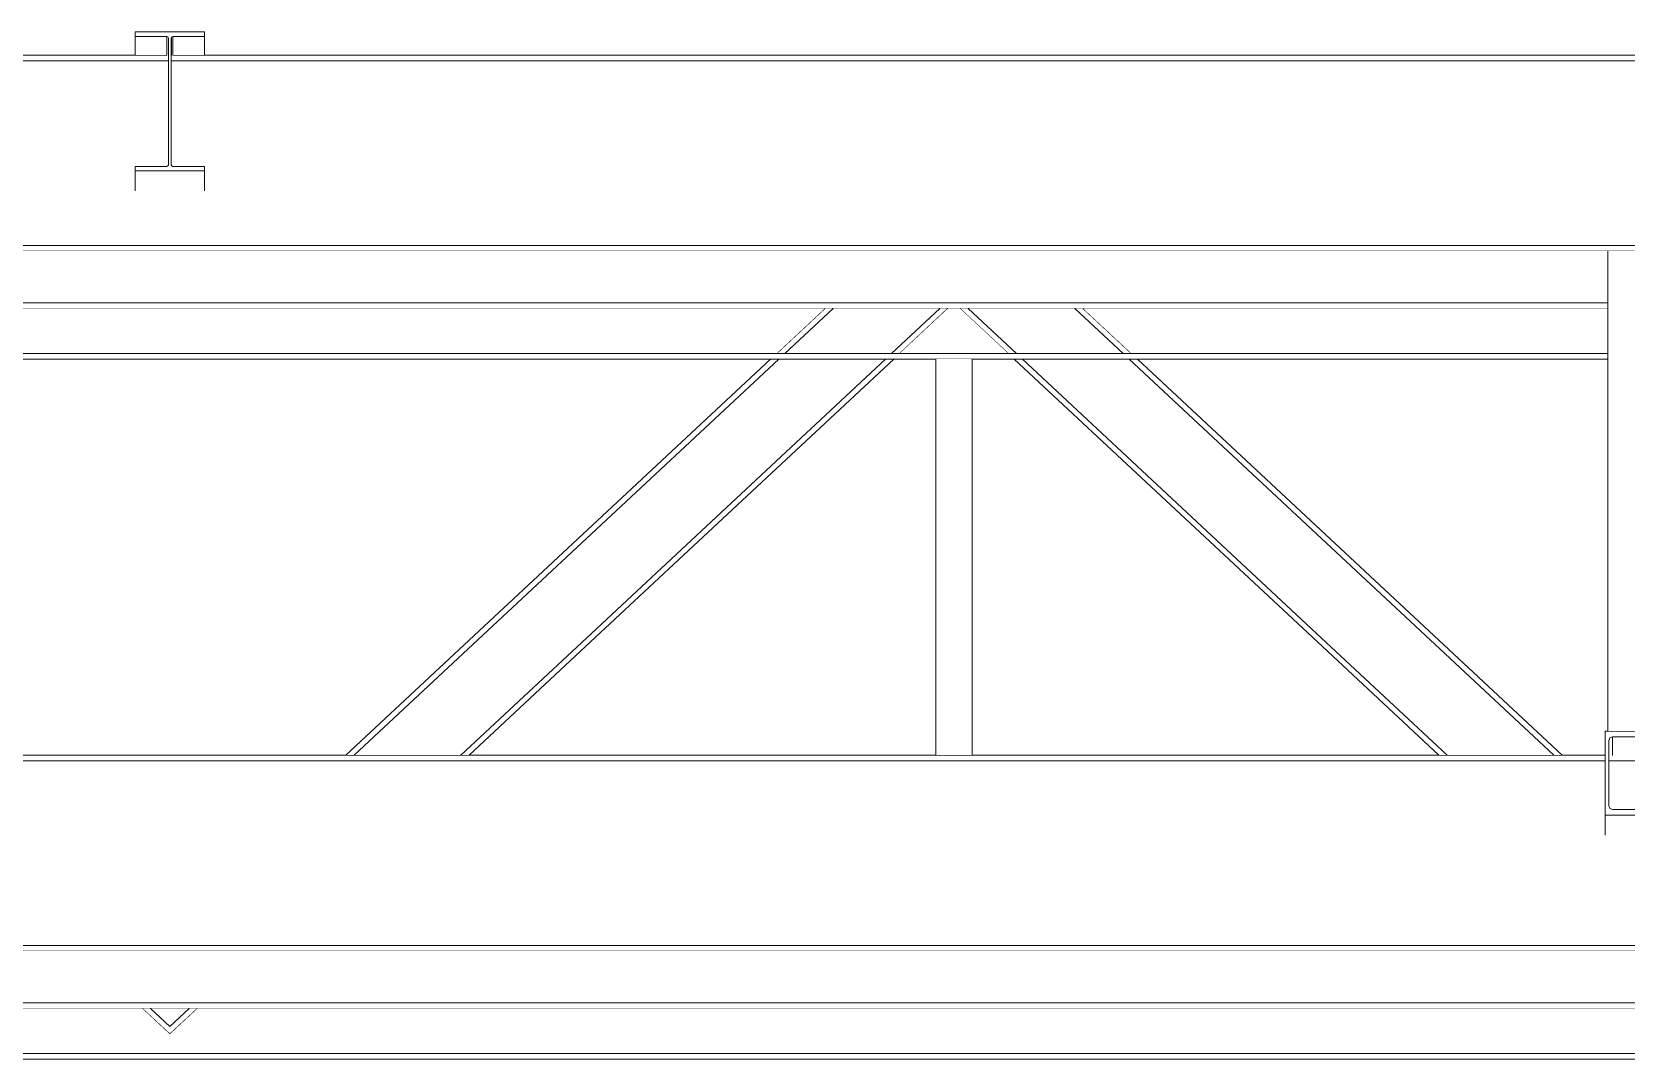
# Model space of a CAD drawing. Extents: x -3080 to 28500, y -1326 to 31609.
# Drawn here: x 5555.4 to 5840, y 28380.8 to 28564.2 of the extents above; entities that cross this region are included whole.
import ezdxf
from ezdxf.xclip import XClip

# ---------------------------------------------------------------- set-up
doc = ezdxf.new("R2010")
doc.units = 0
doc.header["$LTSCALE"] = 100
doc.header["$XCLIPFRAME"] = 2
doc.linetypes.add('188K-SM-07-F10-MECH-CR PIPE-Y2257103$0$X-S-FAB_SL ALL$0$Wipeout_Contour', pattern=[1, 0, -1])
for name, color, linetype in [('0-xref', 8, 'Continuous'), ('188K-SM-07-F10-MECH-CR PIPE-Y2257103$0$X-S-FAB_SL ALL$0$ASP_1', 1, 'Continuous'), ('188K-SM-07-F10-MECH-CR PIPE-Y2257103$0$X-S-FAB_SL ALL$0$Hattch', 7, 'Continuous'), ('188K-SM-07-F10-MECH-CR PIPE-Y2257103$0$X-S-FAB_SL ALL$0$S-TRUSS', 7, 'Continuous')]:
    doc.layers.add(name, color=color, linetype=linetype)

# ---------------------------------------------------------------- blocks, each defined once
blk = doc.blocks.new('188K-SM-07-F10-MECH-CR PIPE-Y2257103$0$X-S-FAB_SL ALL$0$剖面元素_937_3', base_point=(23061.26, -8263.06))
at = {"color": 254, "linetype": '188K-SM-07-F10-MECH-CR PIPE-Y2257103$0$X-S-FAB_SL ALL$0$Wipeout_Contour', "lineweight": 0, "ltscale": 233356.695437}
blk.add_wipeout([(28238.76, -6034.78), (28641.01, -6034.78), (28641.01, -6034.09), (28640.93, -6033.88), (28640.71, -6033.79), (28635.06, -6033.79), (28635.06, -6033.78), (28238.76, -6033.78)], dxfattribs=at).dxf.layer = '188K-SM-07-F10-MECH-CR PIPE-Y2257103$0$X-S-FAB_SL ALL$0$Hattch'
at = {"color": 254, "linetype": '188K-SM-07-F10-MECH-CR PIPE-Y2257103$0$X-S-FAB_SL ALL$0$Wipeout_Contour', "lineweight": 0, "ltscale": 234426.401817}
blk.add_wipeout([(28221.26, -6193.78), (29061.26, -6193.78), (29061.26, -6193.05), (29043.76, -6193.05), (29043.76, -6192.78), (28238.76, -6192.78), (28238.76, -6193.05), (28221.26, -6193.05)], dxfattribs=at).dxf.layer = '188K-SM-07-F10-MECH-CR PIPE-Y2257103$0$X-S-FAB_SL ALL$0$Hattch'
at = {"color": 254, "linetype": '188K-SM-07-F10-MECH-CR PIPE-Y2257103$0$X-S-FAB_SL ALL$0$Wipeout_Contour', "lineweight": 0, "ltscale": 234962.941669}
blk.add_wipeout([(28641.51, -6034.78), (29043.76, -6034.78), (29043.76, -6033.78), (28647.46, -6033.78), (28647.46, -6033.79), (28641.81, -6033.79), (28641.6, -6033.88), (28641.51, -6034.09)], dxfattribs=at).dxf.layer = '188K-SM-07-F10-MECH-CR PIPE-Y2257103$0$X-S-FAB_SL ALL$0$Hattch'
at = {"color": 254, "linetype": '188K-SM-07-F10-MECH-CR PIPE-Y2257103$0$X-S-FAB_SL ALL$0$Wipeout_Contour', "lineweight": 0, "ltscale": 937539.890939}
blk.add_wipeout([(28222.26, -6160.26), (28222.26, -6187.71), (28238.76, -6187.71), (28238.76, -6192.78), (29043.76, -6192.78), (29043.76, -6187.71), (29060.26, -6187.71), (29060.26, -6160.26), (29043.76, -6160.26), (29043.76, -6159.78), (28898.16, -6159.78), (28898.16, -6167.85), (28898.35, -6168.31), (28898.81, -6168.5), (28904.36, -6168.5), (28904.82, -6168.69), (28905.01, -6169.15), (28905.01, -6173.08), (28897.51, -6173.08), (28897.51, -6159.78), (28378.16, -6159.78), (28378.16, -6167.85), (28378.35, -6168.31), (28378.81, -6168.5), (28384.36, -6168.5), (28384.82, -6168.69), (28385.01, -6169.15), (28385.01, -6173.08), (28377.51, -6173.08), (28377.51, -6159.78), (28238.76, -6159.78), (28238.76, -6160.26)], dxfattribs=at).dxf.layer = '188K-SM-07-F10-MECH-CR PIPE-Y2257103$0$X-S-FAB_SL ALL$0$Hattch'
at = {"layer": '188K-SM-07-F10-MECH-CR PIPE-Y2257103$0$X-S-FAB_SL ALL$0$S-TRUSS', "color": 8, "lineweight": 0}
for p, q in [((28238.76, -6192.78), (29043.76, -6192.78)), ((28221.26, -6193.78), (29061.26, -6193.78))]:
    blk.add_line(p, q, dxfattribs=at)
at = {"color": 254, "linetype": '188K-SM-07-F10-MECH-CR PIPE-Y2257103$0$X-S-FAB_SL ALL$0$Wipeout_Contour', "lineweight": 0, "ltscale": 702562.261442}
blk.add_wipeout([(28222.26, -6062.73), (28238.76, -6062.73), (28238.76, -6067.78), (29043.76, -6067.78), (29043.76, -6062.73), (29060.26, -6062.73), (29060.26, -6035.28), (29043.76, -6035.28), (29043.76, -6034.78), (28641.51, -6034.78), (28641.51, -6053.35), (28641.6, -6053.56), (28641.81, -6053.65), (28647.46, -6053.65), (28647.46, -6058.04), (28635.06, -6058.04), (28635.06, -6053.65), (28640.71, -6053.65), (28640.93, -6053.56), (28641.01, -6053.35), (28641.01, -6034.78), (28238.76, -6034.78), (28238.76, -6035.28), (28222.26, -6035.28)], dxfattribs=at).dxf.layer = '188K-SM-07-F10-MECH-CR PIPE-Y2257103$0$X-S-FAB_SL ALL$0$Hattch'
at = {"color": 254, "linetype": '188K-SM-07-F10-MECH-CR PIPE-Y2257103$0$X-S-FAB_SL ALL$0$Wipeout_Contour', "lineweight": 0, "ltscale": 233341.189657}
blk.add_wipeout([(28378.16, -6159.78), (28897.51, -6159.78), (28897.51, -6158.78), (28384.51, -6158.78), (28384.36, -6158.84), (28378.81, -6158.84), (28378.35, -6159.03), (28378.16, -6159.49)], dxfattribs=at).dxf.layer = '188K-SM-07-F10-MECH-CR PIPE-Y2257103$0$X-S-FAB_SL ALL$0$Hattch'
at = {"layer": '188K-SM-07-F10-MECH-CR PIPE-Y2257103$0$X-S-FAB_SL ALL$0$S-TRUSS', "color": 8, "lineweight": 0}
for p, q in [((28635.06, -6033.78), (28238.76, -6033.78)), ((28640.71, -6033.78), (28635.06, -6033.78)), ((28647.46, -6033.78), (28641.81, -6033.78)), ((29043.76, -6033.78), (28647.46, -6033.78)), ((28641.01, -6034.78), (28238.76, -6034.78)), ((29043.76, -6034.78), (28641.51, -6034.78))]:
    blk.add_line(p, q, dxfattribs=at)
at = {"color": 254, "linetype": '188K-SM-07-F10-MECH-CR PIPE-Y2257103$0$X-S-FAB_SL ALL$0$Wipeout_Contour', "lineweight": 0, "ltscale": 234217.072739}
blk.add_wipeout([(28229.26, -6068.07), (28229.26, -6068.78), (29053.26, -6068.78), (29053.26, -6068.07), (29043.76, -6068.07), (29043.76, -6067.78), (28238.76, -6067.78), (28238.76, -6068.07)], dxfattribs=at).dxf.layer = '188K-SM-07-F10-MECH-CR PIPE-Y2257103$0$X-S-FAB_SL ALL$0$Hattch'
at = {"color": 254, "linetype": '188K-SM-07-F10-MECH-CR PIPE-Y2257103$0$X-S-FAB_SL ALL$0$Wipeout_Contour', "lineweight": 0, "ltscale": 236677.492122}
blk.add_wipeout([(28898.16, -6159.49), (28898.16, -6159.78), (29043.76, -6159.78), (29043.76, -6158.78), (28904.51, -6158.78), (28904.36, -6158.84), (28898.81, -6158.84), (28898.35, -6159.03)], dxfattribs=at).dxf.layer = '188K-SM-07-F10-MECH-CR PIPE-Y2257103$0$X-S-FAB_SL ALL$0$Hattch'
at = {"layer": '188K-SM-07-F10-MECH-CR PIPE-Y2257103$0$X-S-FAB_SL ALL$0$S-TRUSS', "color": 8, "lineweight": 0}
for p, q in [((29043.76, -6067.78), (28238.76, -6067.78)), ((28909.84, -6068.78), (28372.69, -6068.78)), ((28384.51, -6158.78), (28897.51, -6158.78)), ((28378.16, -6159.78), (28897.51, -6159.78)), ((28898.16, -6159.78), (29043.76, -6159.78))]:
    blk.add_line(p, q, dxfattribs=at)
blk = doc.blocks.new('188K-SM-07-F10-MECH-CR PIPE-Y2257103$0$X-S-FAB_SL ALL$0$剖面元素_940_3', base_point=(23061.26, -8263.06))
at = {"color": 254, "linetype": '188K-SM-07-F10-MECH-CR PIPE-Y2257103$0$X-S-FAB_SL ALL$0$Wipeout_Contour', "lineweight": 0, "ltscale": 117112.66943}
blk.add_wipeout([(28898.01, -6068.78), (28384.51, -6068.78), (28384.51, -6078.02), (28898.01, -6078.02)], dxfattribs=at).dxf.layer = '188K-SM-07-F10-MECH-CR PIPE-Y2257103$0$X-S-FAB_SL ALL$0$Hattch'
at = {"color": 254, "linetype": '188K-SM-07-F10-MECH-CR PIPE-Y2257103$0$X-S-FAB_SL ALL$0$Wipeout_Contour', "lineweight": 0, "ltscale": 234443.458295}
blk.add_wipeout([(28221.26, -6204.02), (29061.26, -6204.02), (29061.26, -6203.12), (29043.76, -6203.12), (29043.76, -6203.02), (28238.76, -6203.02), (28238.76, -6203.12), (28221.26, -6203.12)], dxfattribs=at).dxf.layer = '188K-SM-07-F10-MECH-CR PIPE-Y2257103$0$X-S-FAB_SL ALL$0$Hattch'
at = {"color": 254, "linetype": '188K-SM-07-F10-MECH-CR PIPE-Y2257103$0$X-S-FAB_SL ALL$0$Wipeout_Contour', "lineweight": 0, "ltscale": 117116.917924}
blk.add_wipeout([(28384.51, -6078.02), (28384.51, -6079.02), (28898.01, -6079.02), (28898.01, -6078.02)], dxfattribs=at).dxf.layer = '188K-SM-07-F10-MECH-CR PIPE-Y2257103$0$X-S-FAB_SL ALL$0$Hattch'
at = {"color": 254, "linetype": '188K-SM-07-F10-MECH-CR PIPE-Y2257103$0$X-S-FAB_SL ALL$0$Wipeout_Contour', "lineweight": 0, "ltscale": 146914.82735}
blk.add_wipeout([(28238.76, -6193.78), (28238.76, -6203.02), (29043.76, -6203.02), (29043.76, -6197.48), (29043.76, -6193.78)], dxfattribs=at).dxf.layer = '188K-SM-07-F10-MECH-CR PIPE-Y2257103$0$X-S-FAB_SL ALL$0$Hattch'
at = {"layer": '188K-SM-07-F10-MECH-CR PIPE-Y2257103$0$X-S-FAB_SL ALL$0$S-TRUSS', "color": 8, "lineweight": 0}
for p, q in [((28898.01, -6078.02), (28384.51, -6078.02)), ((28898.01, -6079.02), (28384.51, -6079.02)), ((28221.26, -6204.02), (29061.26, -6204.02)), ((28238.76, -6203.02), (29043.76, -6203.02))]:
    blk.add_line(p, q, dxfattribs=at)
blk = doc.blocks.new('188K-SM-07-F10-MECH-CR PIPE-Y2257103$0$X-S-FAB_SL ALL$0$剖面元素_1516_3', base_point=(23061.26, -8263.06))
at = {"color": 254, "linetype": '188K-SM-07-F10-MECH-CR PIPE-Y2257103$0$X-S-FAB_SL ALL$0$Wipeout_Contour', "lineweight": 0, "ltscale": 117079.637092}
blk.add_wipeout([(28641.51, -6034.09), (28641.6, -6033.88), (28641.6, -6030.53), (28641.51, -6030.74)], dxfattribs=at).dxf.layer = '188K-SM-07-F10-MECH-CR PIPE-Y2257103$0$X-S-FAB_SL ALL$0$Hattch'
at = {"color": 254, "linetype": '188K-SM-07-F10-MECH-CR PIPE-Y2257103$0$X-S-FAB_SL ALL$0$Wipeout_Contour', "lineweight": 0, "ltscale": 117098.258171}
blk.add_wipeout([(28635.06, -6054.45), (28635.06, -6058.04), (28647.46, -6058.04), (28647.46, -6054.45)], dxfattribs=at).dxf.layer = '188K-SM-07-F10-MECH-CR PIPE-Y2257103$0$X-S-FAB_SL ALL$0$Hattch'
at = {"layer": '188K-SM-07-F10-MECH-CR PIPE-Y2257103$0$X-S-FAB_SL ALL$0$S-TRUSS', "color": 2, "lineweight": 0}
for p, q in [((28635.06, -6053.65), (28635.06, -6054.45)), ((28647.46, -6053.65), (28647.46, -6054.45)), ((28647.46, -6054.45), (28635.06, -6054.45))]:
    blk.add_line(p, q, dxfattribs=at)
at = {"layer": '188K-SM-07-F10-MECH-CR PIPE-Y2257103$0$X-S-FAB_SL ALL$0$S-TRUSS', "color": 8, "lineweight": 0}
for p, q in [((28635.06, -6054.45), (28635.06, -6058.04)), ((28647.46, -6054.45), (28647.46, -6058.04))]:
    blk.add_line(p, q, dxfattribs=at)
at = {"layer": '188K-SM-07-F10-MECH-CR PIPE-Y2257103$0$X-S-FAB_SL ALL$0$S-TRUSS', "color": 2, "lineweight": 0, "flags": 128}
for points in [[(28640.93, -6053.56), (28640.71, -6053.65), (28635.06, -6053.65)], [(28641.6, -6053.56), (28641.81, -6053.65), (28647.46, -6053.65)]]:
    blk.add_lwpolyline(points, dxfattribs=at)
at = {"color": 254, "linetype": '188K-SM-07-F10-MECH-CR PIPE-Y2257103$0$X-S-FAB_SL ALL$0$Wipeout_Contour', "lineweight": 0, "ltscale": 117080.100445}
blk.add_wipeout([(28641.6, -6030.53), (28641.6, -6033.88), (28641.81, -6033.79), (28641.81, -6030.44)], dxfattribs=at).dxf.layer = '188K-SM-07-F10-MECH-CR PIPE-Y2257103$0$X-S-FAB_SL ALL$0$Hattch'
at = {"color": 254, "linetype": '188K-SM-07-F10-MECH-CR PIPE-Y2257103$0$X-S-FAB_SL ALL$0$Wipeout_Contour', "lineweight": 0, "ltscale": 117091.536894}
blk.add_wipeout([(28647.46, -6030.44), (28641.81, -6030.44), (28641.81, -6033.79), (28647.46, -6033.79)], dxfattribs=at).dxf.layer = '188K-SM-07-F10-MECH-CR PIPE-Y2257103$0$X-S-FAB_SL ALL$0$Hattch'
at = {"layer": '188K-SM-07-F10-MECH-CR PIPE-Y2257103$0$X-S-FAB_SL ALL$0$S-TRUSS', "color": 2, "lineweight": 0}
blk.add_line((28647.46, -6029.64), (28647.46, -6030.44), dxfattribs=at)
at = {"layer": '188K-SM-07-F10-MECH-CR PIPE-Y2257103$0$X-S-FAB_SL ALL$0$S-TRUSS', "color": 8, "lineweight": 0}
blk.add_line((28647.46, -6030.44), (28647.46, -6033.79), dxfattribs=at)
at = {"color": 254, "linetype": '188K-SM-07-F10-MECH-CR PIPE-Y2257103$0$X-S-FAB_SL ALL$0$Wipeout_Contour', "lineweight": 0, "ltscale": 117065.116484}
blk.add_wipeout([(28635.06, -6030.44), (28635.06, -6033.79), (28640.71, -6033.79), (28640.71, -6030.44)], dxfattribs=at).dxf.layer = '188K-SM-07-F10-MECH-CR PIPE-Y2257103$0$X-S-FAB_SL ALL$0$Hattch'
at = {"layer": '188K-SM-07-F10-MECH-CR PIPE-Y2257103$0$X-S-FAB_SL ALL$0$S-TRUSS', "color": 2, "lineweight": 0}
blk.add_line((28635.06, -6029.64), (28635.06, -6030.44), dxfattribs=at)
at = {"layer": '188K-SM-07-F10-MECH-CR PIPE-Y2257103$0$X-S-FAB_SL ALL$0$S-TRUSS', "color": 8, "lineweight": 0}
blk.add_line((28635.06, -6030.44), (28635.06, -6033.79), dxfattribs=at)
at = {"color": 254, "linetype": '188K-SM-07-F10-MECH-CR PIPE-Y2257103$0$X-S-FAB_SL ALL$0$Wipeout_Contour', "lineweight": 0, "ltscale": 117076.625224}
blk.add_wipeout([(28640.71, -6030.44), (28640.71, -6033.79), (28640.93, -6033.88), (28640.93, -6030.53)], dxfattribs=at).dxf.layer = '188K-SM-07-F10-MECH-CR PIPE-Y2257103$0$X-S-FAB_SL ALL$0$Hattch'
at = {"color": 254, "linetype": '188K-SM-07-F10-MECH-CR PIPE-Y2257103$0$X-S-FAB_SL ALL$0$Wipeout_Contour', "lineweight": 0, "ltscale": 117077.336077}
blk.add_wipeout([(28640.93, -6030.53), (28640.93, -6033.88), (28641.01, -6034.09), (28641.01, -6030.74)], dxfattribs=at).dxf.layer = '188K-SM-07-F10-MECH-CR PIPE-Y2257103$0$X-S-FAB_SL ALL$0$Hattch'
at = {"layer": '188K-SM-07-F10-MECH-CR PIPE-Y2257103$0$X-S-FAB_SL ALL$0$S-TRUSS', "color": 2, "lineweight": 0}
blk.add_line((28647.46, -6029.64), (28635.06, -6029.64), dxfattribs=at)
at = {"layer": '188K-SM-07-F10-MECH-CR PIPE-Y2257103$0$X-S-FAB_SL ALL$0$S-TRUSS', "color": 8, "lineweight": 0}
for p, q in [((28640.71, -6030.44), (28640.71, -6033.79)), ((28641.81, -6030.44), (28641.81, -6033.79))]:
    blk.add_line(p, q, dxfattribs=at)
at = {"layer": '188K-SM-07-F10-MECH-CR PIPE-Y2257103$0$X-S-FAB_SL ALL$0$S-TRUSS', "color": 2, "lineweight": 0, "flags": 128}
for points in [[(28640.93, -6030.53), (28640.71, -6030.44), (28635.06, -6030.44)], [(28640.93, -6030.53), (28641.01, -6030.74), (28641.01, -6053.35), (28640.93, -6053.56)], [(28641.6, -6030.53), (28641.51, -6030.74), (28641.51, -6053.35), (28641.6, -6053.56)], [(28647.46, -6030.44), (28641.81, -6030.44), (28641.6, -6030.53)]]:
    blk.add_lwpolyline(points, dxfattribs=at)
blk = doc.blocks.new('188K-SM-07-F10-MECH-CR PIPE-Y2257103$0$X-S-FAB_SL ALL$0$剖面元素_1534_3', base_point=(23061.26, -8263.06))
at = {"color": 254, "linetype": '188K-SM-07-F10-MECH-CR PIPE-Y2257103$0$X-S-FAB_SL ALL$0$Wipeout_Contour', "lineweight": 0, "ltscale": 118189.003279}
blk.add_wipeout([(28898.35, -6155.68), (28898.35, -6159.03), (28898.81, -6158.84), (28898.81, -6155.49)], dxfattribs=at).dxf.layer = '188K-SM-07-F10-MECH-CR PIPE-Y2257103$0$X-S-FAB_SL ALL$0$Hattch'
at = {"color": 254, "linetype": '188K-SM-07-F10-MECH-CR PIPE-Y2257103$0$X-S-FAB_SL ALL$0$Wipeout_Contour', "lineweight": 0, "ltscale": 118213.530521}
blk.add_wipeout([(28904.82, -6155.3), (28904.82, -6158.78), (28905.01, -6158.78), (28905.01, -6154.84)], dxfattribs=at).dxf.layer = '188K-SM-07-F10-MECH-CR PIPE-Y2257103$0$X-S-FAB_SL ALL$0$Hattch'
at = {"color": 254, "linetype": '188K-SM-07-F10-MECH-CR PIPE-Y2257103$0$X-S-FAB_SL ALL$0$Wipeout_Contour', "lineweight": 0, "ltscale": 118211.194231}
blk.add_wipeout([(28897.51, -6169.5), (28897.51, -6173.08), (28905.01, -6173.08), (28905.01, -6169.5)], dxfattribs=at).dxf.layer = '188K-SM-07-F10-MECH-CR PIPE-Y2257103$0$X-S-FAB_SL ALL$0$Hattch'
at = {"layer": '188K-SM-07-F10-MECH-CR PIPE-Y2257103$0$X-S-FAB_SL ALL$0$S-TRUSS', "color": 8, "lineweight": 0}
for p, q in [((28897.51, -6169.5), (28897.51, -6173.08)), ((28905.01, -6169.5), (28905.01, -6173.08))]:
    blk.add_line(p, q, dxfattribs=at)
at = {"layer": '188K-SM-07-F10-MECH-CR PIPE-Y2257103$0$X-S-FAB_SL ALL$0$S-TRUSS', "color": 2, "lineweight": 0}
blk.add_line((28905.01, -6169.5), (28897.51, -6169.5), dxfattribs=at)
at = {"layer": '188K-SM-07-F10-MECH-CR PIPE-Y2257103$0$X-S-FAB_SL ALL$0$S-TRUSS', "color": 2, "lineweight": 0, "flags": 128}
for points in [[(28898.35, -6168.31), (28898.81, -6168.5), (28904.36, -6168.5), (28904.82, -6168.69)], [(28904.82, -6168.69), (28905.01, -6169.15), (28905.01, -6169.5)]]:
    blk.add_lwpolyline(points, dxfattribs=at)
at = {"color": 254, "linetype": '188K-SM-07-F10-MECH-CR PIPE-Y2257103$0$X-S-FAB_SL ALL$0$Wipeout_Contour', "lineweight": 0, "ltscale": 118188.002885}
blk.add_wipeout([(28898.16, -6156.14), (28898.16, -6159.49), (28898.35, -6159.03), (28898.35, -6155.68)], dxfattribs=at).dxf.layer = '188K-SM-07-F10-MECH-CR PIPE-Y2257103$0$X-S-FAB_SL ALL$0$Hattch'
at = {"color": 254, "linetype": '188K-SM-07-F10-MECH-CR PIPE-Y2257103$0$X-S-FAB_SL ALL$0$Wipeout_Contour', "lineweight": 0, "ltscale": 147766.034248}
blk.add_wipeout([(28904.36, -6158.84), (28904.51, -6158.78), (28904.82, -6158.78), (28904.82, -6155.3), (28904.36, -6155.49)], dxfattribs=at).dxf.layer = '188K-SM-07-F10-MECH-CR PIPE-Y2257103$0$X-S-FAB_SL ALL$0$Hattch'
at = {"color": 254, "linetype": '188K-SM-07-F10-MECH-CR PIPE-Y2257103$0$X-S-FAB_SL ALL$0$Wipeout_Contour', "lineweight": 0, "ltscale": 118200.679356}
blk.add_wipeout([(28898.81, -6155.49), (28898.81, -6158.84), (28904.36, -6158.84), (28904.36, -6155.49)], dxfattribs=at).dxf.layer = '188K-SM-07-F10-MECH-CR PIPE-Y2257103$0$X-S-FAB_SL ALL$0$Hattch'
at = {"layer": '188K-SM-07-F10-MECH-CR PIPE-Y2257103$0$X-S-FAB_SL ALL$0$S-TRUSS', "color": 2, "lineweight": 0}
for p, q in [((28897.51, -6154.49), (28897.51, -6169.5)), ((28905.01, -6154.49), (28897.51, -6154.49))]:
    blk.add_line(p, q, dxfattribs=at)
at = {"layer": '188K-SM-07-F10-MECH-CR PIPE-Y2257103$0$X-S-FAB_SL ALL$0$S-TRUSS', "color": 8, "lineweight": 0}
for p, q in [((28898.81, -6155.49), (28898.81, -6158.84)), ((28904.36, -6155.49), (28904.36, -6158.84)), ((28905.01, -6154.84), (28905.01, -6158.78))]:
    blk.add_line(p, q, dxfattribs=at)
at = {"layer": '188K-SM-07-F10-MECH-CR PIPE-Y2257103$0$X-S-FAB_SL ALL$0$S-TRUSS', "color": 2, "lineweight": 0, "flags": 128}
for points in [[(28898.35, -6155.68), (28898.16, -6156.14), (28898.16, -6167.85), (28898.35, -6168.31)], [(28904.82, -6155.3), (28904.36, -6155.49), (28898.81, -6155.49), (28898.35, -6155.68)], [(28905.01, -6154.49), (28905.01, -6154.84), (28904.82, -6155.3)]]:
    blk.add_lwpolyline(points, dxfattribs=at)
blk = doc.blocks.new('188K-SM-07-F10-MECH-CR PIPE-Y2257103$0$X-S-FAB_SL ALL$0$剖面元素_1708_3', base_point=(23061.26, -8263.06))
at = {"color": 254, "linetype": '188K-SM-07-F10-MECH-CR PIPE-Y2257103$0$X-S-FAB_SL ALL$0$Wipeout_Contour', "lineweight": 0, "ltscale": 117772.571693}
blk.add_wipeout([(28802.86, -6079.02), (28811.48, -6087.06), (28812.95, -6087.06), (28804.32, -6079.02)], dxfattribs=at).dxf.layer = '188K-SM-07-F10-MECH-CR PIPE-Y2257103$0$X-S-FAB_SL ALL$0$Hattch'
at = {"color": 254, "linetype": '188K-SM-07-F10-MECH-CR PIPE-Y2257103$0$X-S-FAB_SL ALL$0$Wipeout_Contour', "lineweight": 0, "ltscale": 117480.122016}
blk.add_wipeout([(28706.15, -6127.58), (28706.83, -6128.31), (28749.97, -6088.06), (28748.51, -6088.06)], dxfattribs=at).dxf.layer = '188K-SM-07-F10-MECH-CR PIPE-Y2257103$0$X-S-FAB_SL ALL$0$Hattch'
at = {"color": 254, "linetype": '188K-SM-07-F10-MECH-CR PIPE-Y2257103$0$X-S-FAB_SL ALL$0$Wipeout_Contour', "lineweight": 0, "ltscale": 87917.05316}
blk.add_wipeout([(28644.73, -6204.02), (28637.8, -6204.02), (28641.26, -6207.25)], dxfattribs=at).dxf.layer = '188K-SM-07-F10-MECH-CR PIPE-Y2257103$0$X-S-FAB_SL ALL$0$Hattch'
at = {"color": 254, "linetype": '188K-SM-07-F10-MECH-CR PIPE-Y2257103$0$X-S-FAB_SL ALL$0$Wipeout_Contour', "lineweight": 0, "ltscale": 117564.064415}
blk.add_wipeout([(28758.2, -6079.02), (28749.58, -6087.06), (28751.05, -6087.06), (28759.67, -6079.02)], dxfattribs=at).dxf.layer = '188K-SM-07-F10-MECH-CR PIPE-Y2257103$0$X-S-FAB_SL ALL$0$Hattch'
at = {"color": 254, "linetype": '188K-SM-07-F10-MECH-CR PIPE-Y2257103$0$X-S-FAB_SL ALL$0$Wipeout_Contour', "lineweight": 0, "ltscale": 117897.948333}
blk.add_wipeout([(28812.55, -6088.06), (28855.7, -6128.31), (28856.38, -6127.58), (28814.02, -6088.06)], dxfattribs=at).dxf.layer = '188K-SM-07-F10-MECH-CR PIPE-Y2257103$0$X-S-FAB_SL ALL$0$Hattch'
at = {"color": 254, "linetype": '188K-SM-07-F10-MECH-CR PIPE-Y2257103$0$X-S-FAB_SL ALL$0$Wipeout_Contour', "lineweight": 0, "ltscale": 175834.333022}
blk.add_wipeout([(28636.33, -6204.02), (28641.26, -6208.62), (28646.2, -6204.02), (28644.73, -6204.02), (28641.26, -6207.25), (28637.8, -6204.02)], dxfattribs=at).dxf.layer = '188K-SM-07-F10-MECH-CR PIPE-Y2257103$0$X-S-FAB_SL ALL$0$Hattch'
at = {"layer": '188K-SM-07-F10-MECH-CR PIPE-Y2257103$0$X-S-FAB_SL ALL$0$S-TRUSS', "color": 8, "lineweight": 0}
for p, q in [((28641.26, -6208.62), (28636.33, -6204.02)), ((28641.26, -6207.25), (28637.8, -6204.02)), ((28644.73, -6204.02), (28641.26, -6207.25)), ((28646.2, -6204.02), (28641.26, -6208.62))]:
    blk.add_line(p, q, dxfattribs=at)
at = {"color": 254, "linetype": '188K-SM-07-F10-MECH-CR PIPE-Y2257103$0$X-S-FAB_SL ALL$0$Wipeout_Contour', "lineweight": 0, "ltscale": 117732.410206}
blk.add_wipeout([(28783.8, -6079.02), (28792.42, -6087.06), (28811.48, -6087.06), (28802.86, -6079.02)], dxfattribs=at).dxf.layer = '188K-SM-07-F10-MECH-CR PIPE-Y2257103$0$X-S-FAB_SL ALL$0$Hattch'
at = {"color": 254, "linetype": '188K-SM-07-F10-MECH-CR PIPE-Y2257103$0$X-S-FAB_SL ALL$0$Wipeout_Contour', "lineweight": 0, "ltscale": 117511.78552}
blk.add_wipeout([(28706.83, -6128.31), (28715.7, -6137.82), (28769.03, -6088.06), (28749.97, -6088.06)], dxfattribs=at).dxf.layer = '188K-SM-07-F10-MECH-CR PIPE-Y2257103$0$X-S-FAB_SL ALL$0$Hattch'
at = {"color": 254, "linetype": '188K-SM-07-F10-MECH-CR PIPE-Y2257103$0$X-S-FAB_SL ALL$0$Wipeout_Contour', "lineweight": 0, "ltscale": 117604.224127}
blk.add_wipeout([(28759.67, -6079.02), (28751.05, -6087.06), (28770.1, -6087.06), (28778.73, -6079.02)], dxfattribs=at).dxf.layer = '188K-SM-07-F10-MECH-CR PIPE-Y2257103$0$X-S-FAB_SL ALL$0$Hattch'
at = {"color": 254, "linetype": '188K-SM-07-F10-MECH-CR PIPE-Y2257103$0$X-S-FAB_SL ALL$0$Wipeout_Contour', "lineweight": 0, "ltscale": 117870.476988}
blk.add_wipeout([(28793.5, -6088.06), (28846.83, -6137.82), (28855.7, -6128.31), (28812.55, -6088.06)], dxfattribs=at).dxf.layer = '188K-SM-07-F10-MECH-CR PIPE-Y2257103$0$X-S-FAB_SL ALL$0$Hattch'
at = {"color": 254, "linetype": '188K-SM-07-F10-MECH-CR PIPE-Y2257103$0$X-S-FAB_SL ALL$0$Wipeout_Contour', "lineweight": 0, "ltscale": 117361.313039}
blk.add_wipeout([(28672.7, -6158.78), (28674.17, -6158.78), (28706.83, -6128.31), (28706.15, -6127.58)], dxfattribs=at).dxf.layer = '188K-SM-07-F10-MECH-CR PIPE-Y2257103$0$X-S-FAB_SL ALL$0$Hattch'
at = {"color": 254, "linetype": '188K-SM-07-F10-MECH-CR PIPE-Y2257103$0$X-S-FAB_SL ALL$0$Wipeout_Contour', "lineweight": 0, "ltscale": 117692.248641}
blk.add_wipeout([(28782.33, -6079.02), (28790.96, -6087.06), (28792.42, -6087.06), (28783.8, -6079.02)], dxfattribs=at).dxf.layer = '188K-SM-07-F10-MECH-CR PIPE-Y2257103$0$X-S-FAB_SL ALL$0$Hattch'
at = {"color": 254, "linetype": '188K-SM-07-F10-MECH-CR PIPE-Y2257103$0$X-S-FAB_SL ALL$0$Wipeout_Contour', "lineweight": 0, "ltscale": 117543.232515}
blk.add_wipeout([(28769.03, -6088.06), (28715.7, -6137.82), (28716.38, -6138.55), (28770.5, -6088.06)], dxfattribs=at).dxf.layer = '188K-SM-07-F10-MECH-CR PIPE-Y2257103$0$X-S-FAB_SL ALL$0$Hattch'
at = {"color": 254, "linetype": '188K-SM-07-F10-MECH-CR PIPE-Y2257103$0$X-S-FAB_SL ALL$0$Wipeout_Contour', "lineweight": 0, "ltscale": 118075.670573}
blk.add_wipeout([(28856.38, -6127.58), (28855.7, -6128.31), (28888.36, -6158.78), (28889.83, -6158.78)], dxfattribs=at).dxf.layer = '188K-SM-07-F10-MECH-CR PIPE-Y2257103$0$X-S-FAB_SL ALL$0$Hattch'
at = {"layer": '188K-SM-07-F10-MECH-CR PIPE-Y2257103$0$X-S-FAB_SL ALL$0$S-TRUSS', "color": 8, "lineweight": 0}
for p, q in [((28758.2, -6079.02), (28749.58, -6087.06)), ((28759.67, -6079.02), (28751.05, -6087.06))]:
    blk.add_line(p, q, dxfattribs=at)
at = {"color": 254, "linetype": '188K-SM-07-F10-MECH-CR PIPE-Y2257103$0$X-S-FAB_SL ALL$0$Wipeout_Contour', "lineweight": 0, "ltscale": 117644.383607}
blk.add_wipeout([(28770.1, -6087.06), (28771.57, -6087.06), (28780.19, -6079.02), (28778.73, -6079.02)], dxfattribs=at).dxf.layer = '188K-SM-07-F10-MECH-CR PIPE-Y2257103$0$X-S-FAB_SL ALL$0$Hattch'
at = {"color": 254, "linetype": '188K-SM-07-F10-MECH-CR PIPE-Y2257103$0$X-S-FAB_SL ALL$0$Wipeout_Contour', "lineweight": 0, "ltscale": 117843.367181}
blk.add_wipeout([(28793.5, -6088.06), (28792.03, -6088.06), (28846.15, -6138.55), (28846.83, -6137.82)], dxfattribs=at).dxf.layer = '188K-SM-07-F10-MECH-CR PIPE-Y2257103$0$X-S-FAB_SL ALL$0$Hattch'
at = {"color": 254, "linetype": '188K-SM-07-F10-MECH-CR PIPE-Y2257103$0$X-S-FAB_SL ALL$0$Wipeout_Contour', "lineweight": 0, "ltscale": 117392.700284}
blk.add_wipeout([(28674.17, -6158.78), (28693.22, -6158.78), (28715.7, -6137.82), (28706.83, -6128.31)], dxfattribs=at).dxf.layer = '188K-SM-07-F10-MECH-CR PIPE-Y2257103$0$X-S-FAB_SL ALL$0$Hattch'
at = {"layer": '188K-SM-07-F10-MECH-CR PIPE-Y2257103$0$X-S-FAB_SL ALL$0$S-TRUSS', "color": 8, "lineweight": 0}
for p, q in [((28778.73, -6079.02), (28770.1, -6087.06)), ((28780.19, -6079.02), (28771.57, -6087.06)), ((28790.96, -6087.06), (28782.33, -6079.02)), ((28792.42, -6087.06), (28783.8, -6079.02)), ((28811.48, -6087.06), (28802.86, -6079.02)), ((28812.95, -6087.06), (28804.32, -6079.02)), ((28748.51, -6088.06), (28706.15, -6127.58)), ((28749.97, -6088.06), (28706.83, -6128.31))]:
    blk.add_line(p, q, dxfattribs=at)
at = {"color": 254, "linetype": '188K-SM-07-F10-MECH-CR PIPE-Y2257103$0$X-S-FAB_SL ALL$0$Wipeout_Contour', "lineweight": 0, "ltscale": 118048.663109}
blk.add_wipeout([(28855.7, -6128.31), (28846.83, -6137.82), (28869.3, -6158.78), (28888.36, -6158.78)], dxfattribs=at).dxf.layer = '188K-SM-07-F10-MECH-CR PIPE-Y2257103$0$X-S-FAB_SL ALL$0$Hattch'
at = {"color": 254, "linetype": '188K-SM-07-F10-MECH-CR PIPE-Y2257103$0$X-S-FAB_SL ALL$0$Wipeout_Contour', "lineweight": 0, "ltscale": 117424.393253}
blk.add_wipeout([(28715.7, -6137.82), (28693.22, -6158.78), (28694.69, -6158.78), (28716.38, -6138.55)], dxfattribs=at).dxf.layer = '188K-SM-07-F10-MECH-CR PIPE-Y2257103$0$X-S-FAB_SL ALL$0$Hattch'
at = {"layer": '188K-SM-07-F10-MECH-CR PIPE-Y2257103$0$X-S-FAB_SL ALL$0$S-TRUSS', "color": 8, "lineweight": 0}
for p, q in [((28769.03, -6088.06), (28715.7, -6137.82)), ((28770.5, -6088.06), (28716.38, -6138.55)), ((28855.7, -6128.31), (28812.55, -6088.06)), ((28856.38, -6127.58), (28814.02, -6088.06)), ((28706.15, -6127.58), (28672.7, -6158.78)), ((28706.83, -6128.31), (28674.17, -6158.78)), ((28715.7, -6137.82), (28693.22, -6158.78)), ((28716.38, -6138.55), (28694.69, -6158.78))]:
    blk.add_line(p, q, dxfattribs=at)
at = {"color": 254, "linetype": '188K-SM-07-F10-MECH-CR PIPE-Y2257103$0$X-S-FAB_SL ALL$0$Wipeout_Contour', "lineweight": 0, "ltscale": 118021.113575}
blk.add_wipeout([(28846.83, -6137.82), (28846.15, -6138.55), (28867.84, -6158.78), (28869.3, -6158.78)], dxfattribs=at).dxf.layer = '188K-SM-07-F10-MECH-CR PIPE-Y2257103$0$X-S-FAB_SL ALL$0$Hattch'
at = {"layer": '188K-SM-07-F10-MECH-CR PIPE-Y2257103$0$X-S-FAB_SL ALL$0$S-TRUSS', "color": 8, "lineweight": 0}
for p, q in [((28846.15, -6138.55), (28792.03, -6088.06)), ((28846.83, -6137.82), (28793.5, -6088.06)), ((28889.83, -6158.78), (28856.38, -6127.58)), ((28888.36, -6158.78), (28855.7, -6128.31)), ((28867.84, -6158.78), (28846.15, -6138.55)), ((28869.3, -6158.78), (28846.83, -6137.82))]:
    blk.add_line(p, q, dxfattribs=at)
blk = doc.blocks.new('188K-SM-07-F10-MECH-CR PIPE-Y2257103$0$X-S-FAB_SL ALL$0$剖面元素_1709_3', base_point=(23061.26, -8263.06))
at = {"color": 254, "linetype": '188K-SM-07-F10-MECH-CR PIPE-Y2257103$0$X-S-FAB_SL ALL$0$Wipeout_Contour', "lineweight": 0, "ltscale": 117120.515955}
blk.add_wipeout([(28524.32, -6079.02), (28532.95, -6087.06), (28749.58, -6087.06), (28758.2, -6079.02)], dxfattribs=at).dxf.layer = '188K-SM-07-F10-MECH-CR PIPE-Y2257103$0$X-S-FAB_SL ALL$0$Hattch'
at = {"color": 254, "linetype": '188K-SM-07-F10-MECH-CR PIPE-Y2257103$0$X-S-FAB_SL ALL$0$Wipeout_Contour', "lineweight": 0, "ltscale": 117668.316174}
blk.add_wipeout([(28771.57, -6087.06), (28790.96, -6087.06), (28782.33, -6079.02), (28780.19, -6079.02)], dxfattribs=at).dxf.layer = '188K-SM-07-F10-MECH-CR PIPE-Y2257103$0$X-S-FAB_SL ALL$0$Hattch'
at = {"color": 254, "linetype": '188K-SM-07-F10-MECH-CR PIPE-Y2257103$0$X-S-FAB_SL ALL$0$Wipeout_Contour', "lineweight": 0, "ltscale": 117950.262157}
blk.add_wipeout([(28804.32, -6079.02), (28812.95, -6087.06), (28898.01, -6087.06), (28898.01, -6079.02)], dxfattribs=at).dxf.layer = '188K-SM-07-F10-MECH-CR PIPE-Y2257103$0$X-S-FAB_SL ALL$0$Hattch'
at = {"color": 254, "linetype": '188K-SM-07-F10-MECH-CR PIPE-Y2257103$0$X-S-FAB_SL ALL$0$Wipeout_Contour', "lineweight": 0, "ltscale": 237744.875586}
blk.add_wipeout([(28256.26, -6212.06), (28256.26, -6213.06), (29866.26, -6213.06), (29866.26, -6212.06), (29078.76, -6212.06), (29078.76, -6212.87), (29043.76, -6212.87), (29043.76, -6212.06)], dxfattribs=at).dxf.layer = '188K-SM-07-F10-MECH-CR PIPE-Y2257103$0$X-S-FAB_SL ALL$0$Hattch'
at = {"color": 254, "linetype": '188K-SM-07-F10-MECH-CR PIPE-Y2257103$0$X-S-FAB_SL ALL$0$Wipeout_Contour', "lineweight": 0, "ltscale": 117124.434411}
blk.add_wipeout([(28384.51, -6087.06), (28384.51, -6088.06), (28898.01, -6088.06), (28898.01, -6087.06)], dxfattribs=at).dxf.layer = '188K-SM-07-F10-MECH-CR PIPE-Y2257103$0$X-S-FAB_SL ALL$0$Hattch'
at = {"color": 254, "linetype": '188K-SM-07-F10-MECH-CR PIPE-Y2257103$0$X-S-FAB_SL ALL$0$Wipeout_Contour', "lineweight": 0, "ltscale": 381012.271938}
blk.add_wipeout([(28256.26, -6212.06), (29043.76, -6212.06), (29043.76, -6204.02), (28926.2, -6204.02), (28921.26, -6208.62), (28916.33, -6204.02), (28646.2, -6204.02), (28641.26, -6208.62), (28636.33, -6204.02), (28366.2, -6204.02), (28361.26, -6208.62), (28356.33, -6204.02), (28256.26, -6204.02)], dxfattribs=at).dxf.layer = '188K-SM-07-F10-MECH-CR PIPE-Y2257103$0$X-S-FAB_SL ALL$0$Hattch'
at = {"layer": '188K-SM-07-F10-MECH-CR PIPE-Y2257103$0$X-S-FAB_SL ALL$0$S-TRUSS', "color": 8, "lineweight": 0}
for p, q in [((28898.01, -6087.06), (28384.51, -6087.06)), ((28898.01, -6088.06), (28384.51, -6088.06)), ((28256.26, -6212.06), (29043.76, -6212.06)), ((28256.26, -6213.06), (29866.26, -6213.06))]:
    blk.add_line(p, q, dxfattribs=at)
blk = doc.blocks.new('188K-SM-07-F10-MECH-CR PIPE-Y2257103$0$X-S-FAB_SL ALL$0$剖面元素_1712_3', base_point=(23061.26, -8263.06))
at = {"color": 254, "linetype": '188K-SM-07-F10-MECH-CR PIPE-Y2257103$0$X-S-FAB_SL ALL$0$Wipeout_Contour', "lineweight": 0, "ltscale": 117701.903316}
blk.add_wipeout([(28784.51, -6088.06), (28778.01, -6088.06), (28778.01, -6158.78), (28784.51, -6158.78)], dxfattribs=at).dxf.layer = '188K-SM-07-F10-MECH-CR PIPE-Y2257103$0$X-S-FAB_SL ALL$0$Hattch'
at = {"layer": '188K-SM-07-F10-MECH-CR PIPE-Y2257103$0$X-S-FAB_SL ALL$0$S-TRUSS', "color": 8, "lineweight": 0}
for p, q in [((28778.01, -6158.78), (28778.01, -6088.06)), ((28784.51, -6158.78), (28784.51, -6088.06))]:
    blk.add_line(p, q, dxfattribs=at)
blk = doc.blocks.new('188K-SM-07-F10-MECH-CR PIPE-Y2257103$0$X-S-FAB_SL ALL$0$剖面元素_2008_3', base_point=(23061.26, -8263.06))
at = {"color": 254, "linetype": '188K-SM-07-F10-MECH-CR PIPE-Y2257103$0$X-S-FAB_SL ALL$0$Wipeout_Contour', "lineweight": 0, "ltscale": 118161.713918}
blk.add_wipeout([(28898.01, -6154.49), (28904.51, -6154.49), (28904.51, -6068.78), (28898.01, -6068.78)], dxfattribs=at).dxf.layer = '188K-SM-07-F10-MECH-CR PIPE-Y2257103$0$X-S-FAB_SL ALL$0$Hattch'
at = {"layer": '188K-SM-07-F10-MECH-CR PIPE-Y2257103$0$X-S-FAB_SL ALL$0$S-TRUSS', "color": 8, "lineweight": 0}
for p, q in [((28898.01, -6154.49), (28898.01, -6068.78)), ((28904.51, -6154.49), (28904.51, -6068.78))]:
    blk.add_line(p, q, dxfattribs=at)
blk = doc.blocks.new('188K-SM-07-F10-MECH-CR PIPE-Y2257103$0$X-S-FAB_SL ALL$0$A$C2e9ab586')
at = {"layer": '188K-SM-07-F10-MECH-CR PIPE-Y2257103$0$X-S-FAB_SL ALL$0$S-TRUSS', "lineweight": 0}
blk.add_blockref('188K-SM-07-F10-MECH-CR PIPE-Y2257103$0$X-S-FAB_SL ALL$0$剖面元素_937_3', (-28106.39, 285), dxfattribs=at)
for name in ['188K-SM-07-F10-MECH-CR PIPE-Y2257103$0$X-S-FAB_SL ALL$0$剖面元素_1516_3', '188K-SM-07-F10-MECH-CR PIPE-Y2257103$0$X-S-FAB_SL ALL$0$剖面元素_940_3']:
    blk.add_blockref(name, (-28106.39, 285), dxfattribs=at)
blk.add_blockref('188K-SM-07-F10-MECH-CR PIPE-Y2257103$0$X-S-FAB_SL ALL$0$剖面元素_1534_3', (-28106.39, 285), dxfattribs=at)
blk.add_blockref('188K-SM-07-F10-MECH-CR PIPE-Y2257103$0$X-S-FAB_SL ALL$0$剖面元素_1708_3', (-28106.39, 285), dxfattribs=at)
blk.add_blockref('188K-SM-07-F10-MECH-CR PIPE-Y2257103$0$X-S-FAB_SL ALL$0$剖面元素_1709_3', (-28106.39, 285), dxfattribs=at)
for name in ['188K-SM-07-F10-MECH-CR PIPE-Y2257103$0$X-S-FAB_SL ALL$0$剖面元素_2008_3', '188K-SM-07-F10-MECH-CR PIPE-Y2257103$0$X-S-FAB_SL ALL$0$剖面元素_1712_3']:
    blk.add_blockref(name, (-28106.39, 285), dxfattribs=at)
blk = doc.blocks.new('188K-SM-07-F10-MECH-CR PIPE-Y2257103$0$X-S-FAB_SL ALL')
at = {"layer": '188K-SM-07-F10-MECH-CR PIPE-Y2257103$0$X-S-FAB_SL ALL$0$ASP_1'}
blk.add_blockref('188K-SM-07-F10-MECH-CR PIPE-Y2257103$0$X-S-FAB_SL ALL$0$A$C2e9ab586', (23632.864, -73288.977), dxfattribs=at)
blk = doc.blocks.new('188K-SM-07-F10-MECH-CR PIPE-Y2257103')
ref = blk.add_blockref('188K-SM-07-F10-MECH-CR PIPE-Y2257103$0$X-S-FAB_SL ALL', (4473.521, 99334.763))
XClip(ref).set_block_clipping_path([(-7553.4648570136, -75341.9369645483), (24026.2025623869, -67725.7696244382)])

msp = doc.modelspace()

# ---------------------------------------------------------------- block references
at = {"layer": '0-xref'}
msp.add_blockref('188K-SM-07-F10-MECH-CR PIPE-Y2257103', (0, 0), dxfattribs=at)

doc.saveas('drawing.dxf')
